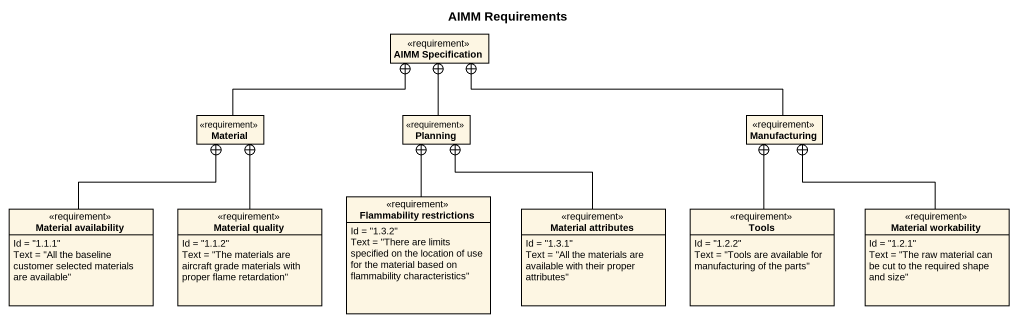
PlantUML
@startuml
title AIMM Requirements
hide circle
hide empty members
class "AIMM Specification" as AIMM_Specification <<requirement>>
class Material <<requirement>>
class Planning <<requirement>>
class Manufacturing <<requirement>>
class "Flammability restrictions" as Flammability_restrictions <<requirement>> {
  Id = "1.3.2"
  Text = "There are limits specified on the location of use for the material based on flammability characteristics"
}
class "Material availability" as Material_availability <<requirement>> {
  Id = "1.1.1"
  Text = "All the baseline customer selected materials are available"
}
class "Material quality" as Material_quality <<requirement>> {
  Id = "1.1.2"
  Text = "The materials are aircraft grade materials with proper flame retardation"
}
class "Material attributes" as Material_attributes <<requirement>> {
  Id = "1.3.1"
  Text = "All the materials are available with their proper attributes"
}
class Tools <<requirement>> {
  Id = "1.2.2"
  Text = "Tools are available for manufacturing of the parts"
}
class "Material workability" as Material_workability <<requirement>> {
  Id = "1.2.1"
  Text = "The raw material can be cut to the required shape and size"
}
Material -right-+ AIMM_Specification
Planning -up-+ AIMM_Specification
Manufacturing -left-+ AIMM_Specification
Flammability_restrictions -up-+ Planning
Material_availability -up-+ Material
Material_quality -up-+ Material
Material_attributes -up-+ Planning
Tools -up-+ Manufacturing
Material_workability -up-+ Manufacturing
@enduml
